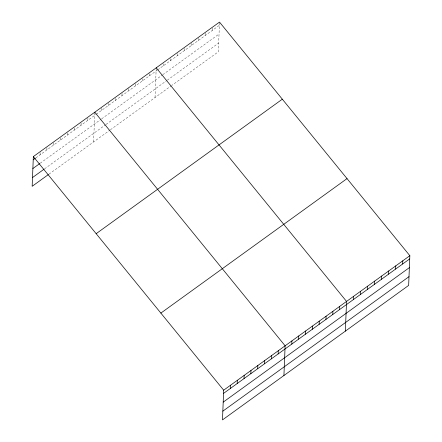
<?xml version="1.0" encoding="UTF-8"?>
<svg xmlns="http://www.w3.org/2000/svg" width="442" height="442" viewBox="0 0 442 442"><rect width="100%" height="100%" fill="white"/><g stroke="black" fill="none" stroke-linecap="round" stroke-linejoin="round"><path stroke-width="0.33" stroke-dasharray="2.21 1.66" d="M40.051 154.849L40.178 151.656M46.874 149.921L47.001 146.722M53.703 144.987L53.83 141.794M60.526 140.059L60.653 136.86M67.35 135.125L67.482 131.931M74.179 130.197L74.306 126.998M81.002 125.263L81.135 122.069M87.831 120.329L87.958 117.136M93.588 141.921L94.759 112.843M101.483 110.467L101.61 107.273M108.307 105.539L108.434 102.345M115.135 100.605L115.263 97.411M121.959 95.676L122.086 92.483M128.788 90.743L128.915 87.549M135.611 85.814L135.738 82.621M142.435 80.88L142.567 77.687M149.263 75.952L149.39 72.759M155.026 97.538L156.192 68.466M163.12 65.941L163.247 62.747M170.153 60.858L170.28 57.664M177.187 55.78L177.314 52.581M184.22 50.697L184.32 48.139M191.253 45.614L191.38 42.421M198.287 40.537L198.414 37.343M205.32 35.454L205.447 32.26M212.348 30.376L212.48 27.183M219.486 22.741L218.32 51.813L171.794 85.422M35.846 157.882L95.704 114.644M96.229 114.263L157.17 70.239M157.711 69.847L219.381 25.293M40.222 163.22L101.13 119.218M101.654 118.843L162.231 75.079M162.772 74.692L219.033 34.045M44.587 168.827L105.494 124.826M106.019 124.445L166.733 80.582M167.275 80.19L218.668 43.062M48.963 174.165L109.87 130.163M110.395 129.782L171.253 85.814"/><path stroke-width="0.66" d="M33.349 156.59L223.68 390.187L222.486 419.9L408.651 285.41L409.844 255.697L219.514 22.1L33.349 156.59L32.156 186.303L48.432 174.54M230.381 388.446L230.509 385.253M237.205 383.518L237.332 380.324M244.034 378.584L244.161 375.391M250.857 373.656L250.984 370.462M257.686 368.722L257.813 365.528M264.509 363.794L264.636 360.6M271.333 358.86L271.465 355.666M278.162 353.932L278.289 350.738M283.924 375.518L285.118 345.804L94.781 112.207M291.814 344.069L291.941 340.876M298.637 339.136L298.764 335.942M305.466 334.207L305.593 331.014M312.29 329.273L312.417 326.08M319.118 324.345L319.246 321.152M325.942 319.411L326.069 316.218M332.765 314.483L332.898 311.29M339.594 309.549L339.721 306.356M345.357 331.141L346.55 301.422L156.219 67.825M353.451 299.538L353.578 296.344M360.484 294.455L360.611 291.261M367.517 289.377L367.645 286.184M374.551 284.294L374.678 281.101M381.584 279.217L381.711 276.023M388.617 274.134L388.745 270.94M395.651 269.056L395.778 265.857M402.679 263.973L402.811 260.78M33.222 159.783L35.321 158.264M32.874 168.535L39.697 163.601M32.509 177.551L44.062 169.203M96.163 233.674L282.322 99.19M160.871 313.096L347.031 178.612M223.68 390.187L409.844 255.697M223.553 393.38L409.712 258.89M223.204 402.132L409.364 267.642M222.84 411.148L408.999 276.659"/></g></svg>
